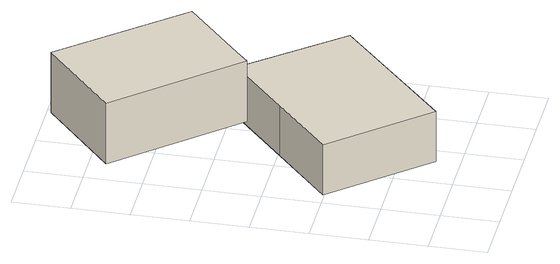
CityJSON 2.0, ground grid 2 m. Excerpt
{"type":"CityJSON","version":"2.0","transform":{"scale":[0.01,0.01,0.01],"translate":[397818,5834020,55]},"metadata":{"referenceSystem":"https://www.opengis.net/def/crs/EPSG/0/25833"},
"CityObjects":{
"building1":{"type":"Building","attributes":{"Gemeindeschluessel":"11000003","BezugspunktDach":"2200","function":"31001_2000","measuredHeight":2.23,"storeysAboveGround":1},"address":[{"country":"Germany","locality":"Berlin","thoroughfareNumber":"126 (1)","thoroughfareName":"Pölnitzweg"}],"geometry":[{"type":"Solid","lod":"1","boundaries":[[[[0,1,2,3,4,5]],[[6,7,8,9,10,11]],[[6,11,5,4]],[[7,6,4,3]],[[8,7,3,2]],[[9,8,2,1]],[[10,9,1,0]],[[11,10,0,5]]]]}]},
"building2":{"type":"Building","attributes":{"Gemeindeschluessel":"11000003","BezugspunktDach":"2200","function":"31001_1010","measuredHeight":2.32,"storeysAboveGround":1},"address":[{"country":"Germany","locality":"Berlin","thoroughfareNumber":"126 (2)","thoroughfareName":"Pölnitzweg"}],"geometry":[{"type":"Solid","lod":"1","boundaries":[[[[12,13,14,15,16]],[[17,18,19,20,21]],[[17,21,16,15]],[[18,17,15,14]],[[19,18,14,13]],[[20,19,13,12]],[[21,20,12,16]]]]}]}
},
"vertices":[
[336,85,219],[545,272,219],[753,459,219],[483,782,219],[268,594,219],[52,406,219],[268,594,27],[483,782,27],[753,459,27],[545,272,27],[336,85,27],[52,406,27],
[434,739,275],[483,782,275],[708,980,275],[360,1382,275],[77,1139,275],[360,1382,43],[708,980,43],[483,782,43],[434,739,43],[77,1139,43]
]}
